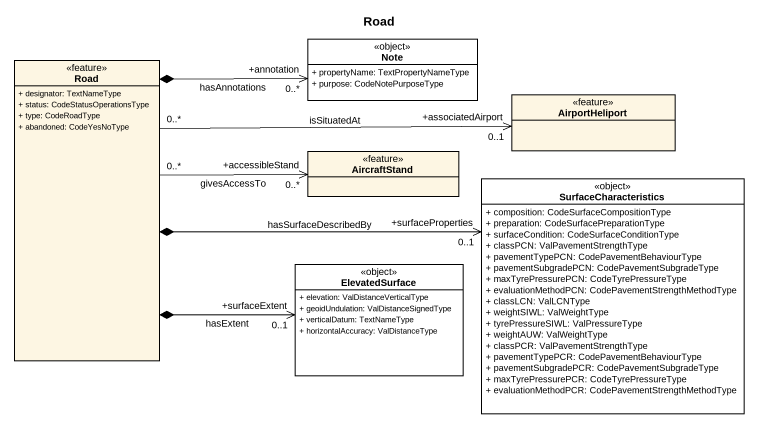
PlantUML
@startuml
title Road
hide circle
hide empty members
skinparam classAttributeIconSize 0
class "Note" as Note_ <<object>> #FFFFFF {
  + propertyName: TextPropertyNameType
  + purpose: CodeNotePurposeType
}
class Road <<feature>> {
  + designator: TextNameType
  + status: CodeStatusOperationsType
  + type: CodeRoadType
  + abandoned: CodeYesNoType
}
class AirportHeliport <<feature>>
class AircraftStand <<feature>>
class SurfaceCharacteristics <<object>> #FFFFFF {
  + composition: CodeSurfaceCompositionType
  + preparation: CodeSurfacePreparationType
  + surfaceCondition: CodeSurfaceConditionType
  + classPCN: ValPavementStrengthType
  + pavementTypePCN: CodePavementBehaviourType
  + pavementSubgradePCN: CodePavementSubgradeType
  + maxTyrePressurePCN: CodeTyrePressureType
  + evaluationMethodPCN: CodePavementStrengthMethodType
  + classLCN: ValLCNType
  + weightSIWL: ValWeightType
  + tyrePressureSIWL: ValPressureType
  + weightAUW: ValWeightType
  + classPCR: ValPavementStrengthType
  + pavementTypePCR: CodePavementBehaviourType
  + pavementSubgradePCR: CodePavementSubgradeType
  + maxTyrePressurePCR: CodeTyrePressureType
  + evaluationMethodPCR: CodePavementStrengthMethodType
}
class ElevatedSurface <<object>> #FFFFFF {
  + elevation: ValDistanceVerticalType
  + geoidUndulation: ValDistanceSignedType
  + verticalDatum: TextNameType
  + horizontalAccuracy: ValDistanceType
}
Road *-right-> "+annotation\n0..*" Note_ : hasAnnotations
Road "0..*" -right-> "+associatedAirport\n0..1" AirportHeliport : isSituatedAt
Road "0..*" -right-> "+accessibleStand\n0..*" AircraftStand : givesAccessTo
Road *-right-> "+surfaceProperties\n0..1" SurfaceCharacteristics : hasSurfaceDescribedBy
Road *-right-> "+surfaceExtent\n0..1" ElevatedSurface : hasExtent
@enduml
